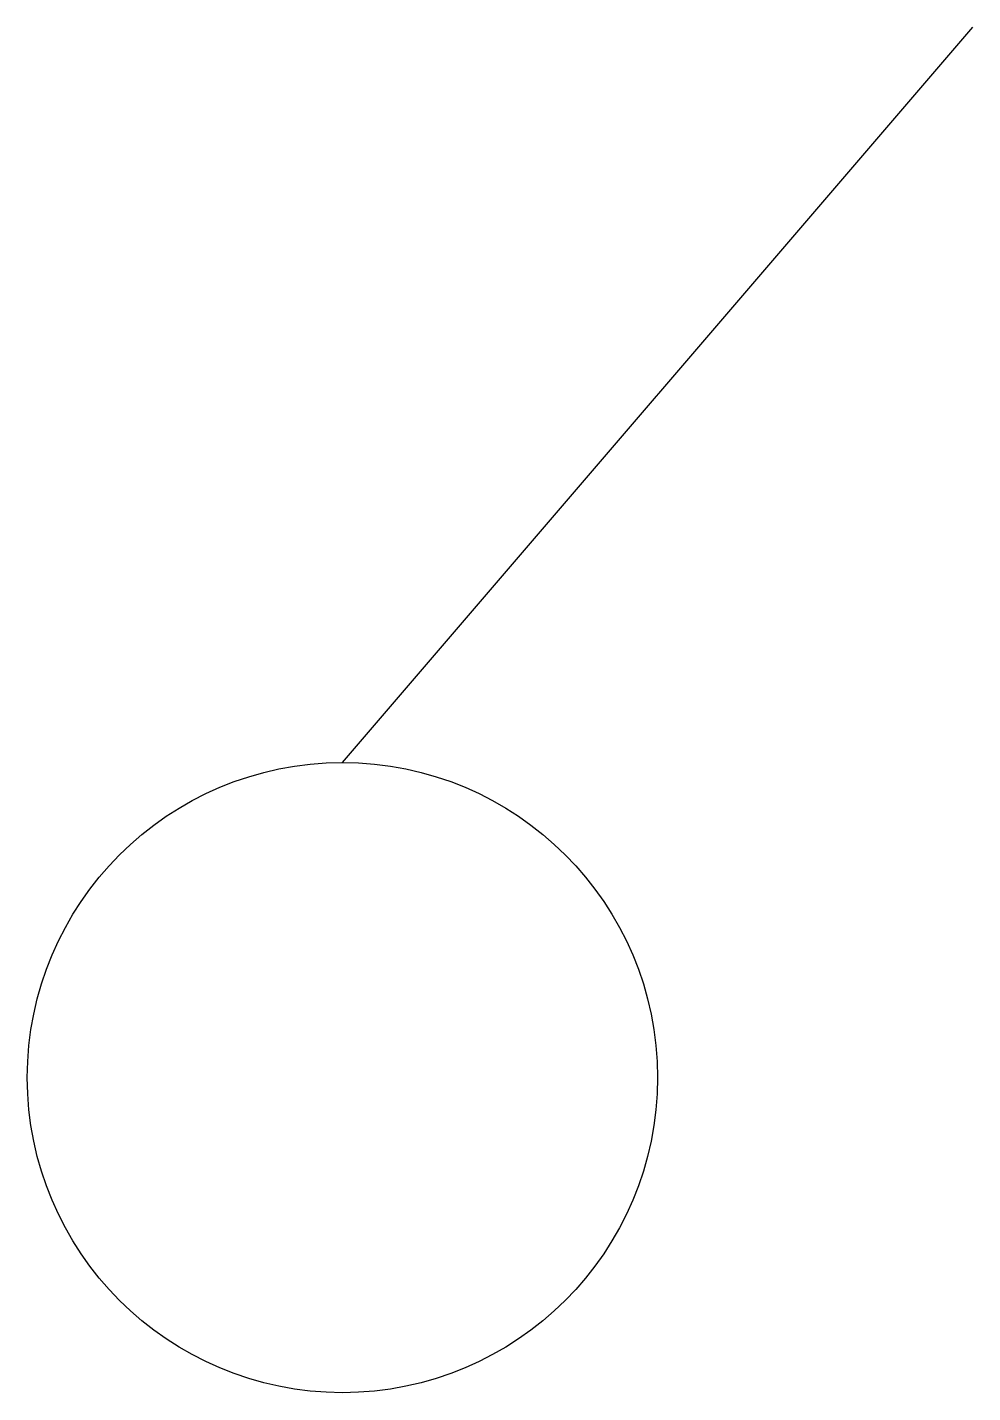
# Model space of a CAD drawing. Header units: millimetres. Extents: x -60 to 120, y -60 to 200.
import ezdxf

# ---------------------------------------------------------------- set-up
doc = ezdxf.new("R2010")
doc.units = ezdxf.units.MM
doc.layers.add('E-SWITCH', color=3, linetype='Continuous')

# ---------------------------------------------------------------- blocks, each defined once
blk = doc.blocks.new('SW-1')
blk.add_line((0, 60), (120, 200))
blk.add_circle((0, 0), 60)

msp = doc.modelspace()

# ---------------------------------------------------------------- block references
at = {"layer": 'E-SWITCH'}
msp.add_blockref('SW-1', (0, 0), dxfattribs=at)

doc.saveas('drawing.dxf')
